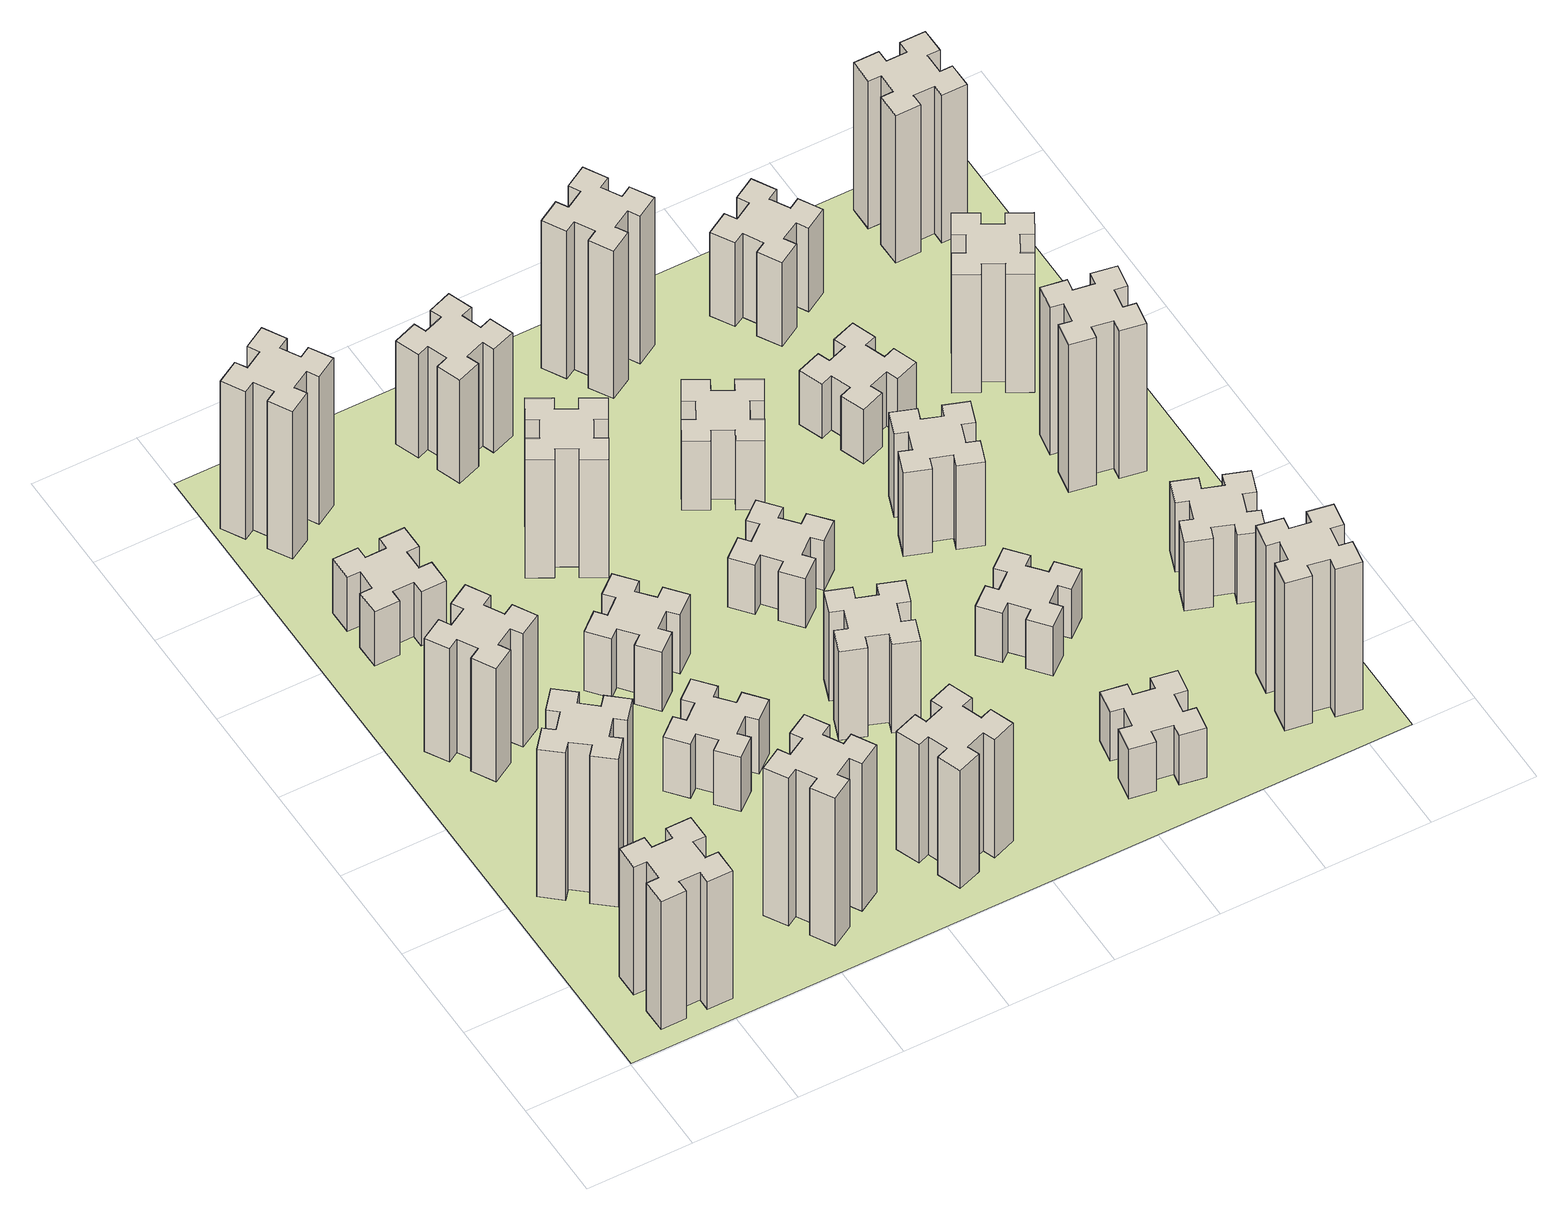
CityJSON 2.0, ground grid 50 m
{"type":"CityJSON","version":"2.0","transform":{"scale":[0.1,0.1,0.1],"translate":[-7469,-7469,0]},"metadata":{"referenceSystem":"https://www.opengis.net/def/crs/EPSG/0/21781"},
"CityObjects":{
"building1":{"type":"Building","attributes":{"class":"1000","function":"1000","usage":"1000","yearOfConstruction":2016,"roofType":"1000","measuredHeight":78,"storeysAboveGround":30,"storeysBelowGround":0},"geometry":[{"type":"Solid","lod":"1","boundaries":[[[[0,1,2,3,4,5,6,7,8,9,10,11,12,13,14,15,16,17,18,19]],[[17,16,20,21]],[[16,15,22,20]],[[15,14,23,22]],[[14,13,24,23]],[[13,12,25,24]],[[12,11,26,25]],[[11,10,27,26]],[[10,9,28,27]],[[9,8,29,28]],[[8,7,30,29]],[[7,6,31,30]],[[6,5,32,31]],[[5,4,33,32]],[[4,3,34,33]],[[3,2,35,34]],[[2,1,36,35]],[[1,0,37,36]],[[0,19,38,37]],[[19,18,39,38]],[[18,17,21,39]],[[24,25,26,27,28,29,30,31,32,33,34,35,36,37,38,39,21,20,22,23]]]]}]},
"building2":{"type":"Building","attributes":{"class":"1000","function":"1000","usage":"1000","yearOfConstruction":2016,"roofType":"1000","measuredHeight":90,"storeysAboveGround":30,"storeysBelowGround":0},"geometry":[{"type":"Solid","lod":"1","boundaries":[[[[40,41,42,43,44,45,46,47,48,49,50,51,52,53,54,55,56,57,58,59]],[[57,56,60,61]],[[56,55,62,60]],[[55,54,63,62]],[[54,53,64,63]],[[53,52,65,64]],[[52,51,66,65]],[[51,50,67,66]],[[50,49,68,67]],[[49,48,69,68]],[[48,47,70,69]],[[47,46,71,70]],[[46,45,72,71]],[[45,44,73,72]],[[44,43,74,73]],[[43,42,75,74]],[[42,41,76,75]],[[41,40,77,76]],[[40,59,78,77]],[[59,58,79,78]],[[58,57,61,79]],[[64,65,66,67,68,69,70,71,72,73,74,75,76,77,78,79,61,60,62,63]]]]}]},
"building3":{"type":"Building","attributes":{"class":"1000","function":"1000","usage":"1000","yearOfConstruction":2016,"roofType":"1000","measuredHeight":69,"storeysAboveGround":30,"storeysBelowGround":0},"geometry":[{"type":"Solid","lod":"1","boundaries":[[[[80,81,82,83,84,85,86,87,88,89,90,91,92,93,94,95,96,97,98,99]],[[97,96,100,101]],[[96,95,102,100]],[[95,94,103,102]],[[94,93,104,103]],[[93,92,105,104]],[[92,91,106,105]],[[91,90,107,106]],[[90,89,108,107]],[[89,88,109,108]],[[88,87,110,109]],[[87,86,111,110]],[[86,85,112,111]],[[85,84,113,112]],[[84,83,114,113]],[[83,82,115,114]],[[82,81,116,115]],[[81,80,117,116]],[[80,99,118,117]],[[99,98,119,118]],[[98,97,101,119]],[[104,105,106,107,108,109,110,111,112,113,114,115,116,117,118,119,101,100,102,103]]]]}]},
"building4":{"type":"Building","attributes":{"class":"1000","function":"1000","usage":"1000","yearOfConstruction":2016,"roofType":"1000","measuredHeight":33,"storeysAboveGround":30,"storeysBelowGround":0},"geometry":[{"type":"Solid","lod":"1","boundaries":[[[[120,121,122,123,124,125,126,127,128,129,130,131,132,133,134,135,136,137,138,139]],[[137,136,140,141]],[[136,135,142,140]],[[135,134,143,142]],[[134,133,144,143]],[[133,132,145,144]],[[132,131,146,145]],[[131,130,147,146]],[[130,129,148,147]],[[129,128,149,148]],[[128,127,150,149]],[[127,126,151,150]],[[126,125,152,151]],[[125,124,153,152]],[[124,123,154,153]],[[123,122,155,154]],[[122,121,156,155]],[[121,120,157,156]],[[120,139,158,157]],[[139,138,159,158]],[[138,137,141,159]],[[144,145,146,147,148,149,150,151,152,153,154,155,156,157,158,159,141,140,142,143]]]]}]},
"building5":{"type":"Building","attributes":{"class":"1000","function":"1000","usage":"1000","yearOfConstruction":2016,"roofType":"1000","measuredHeight":90,"storeysAboveGround":30,"storeysBelowGround":0},"geometry":[{"type":"Solid","lod":"1","boundaries":[[[[160,161,162,163,164,165,166,167,168,169,170,171,172,173,174,175,176,177,178,179]],[[177,176,180,181]],[[176,175,182,180]],[[175,174,183,182]],[[174,173,184,183]],[[173,172,185,184]],[[172,171,186,185]],[[171,170,187,186]],[[170,169,188,187]],[[169,168,189,188]],[[168,167,190,189]],[[167,166,191,190]],[[166,165,192,191]],[[165,164,193,192]],[[164,163,194,193]],[[163,162,195,194]],[[162,161,196,195]],[[161,160,197,196]],[[160,179,198,197]],[[179,178,199,198]],[[178,177,181,199]],[[184,185,186,187,188,189,190,191,192,193,194,195,196,197,198,199,181,180,182,183]]]]}]},
"building6":{"type":"Building","attributes":{"class":"1000","function":"1000","usage":"1000","yearOfConstruction":2016,"roofType":"1000","measuredHeight":90,"storeysAboveGround":30,"storeysBelowGround":0},"geometry":[{"type":"Solid","lod":"1","boundaries":[[[[200,201,202,203,204,205,206,207,208,209,210,211,212,213,214,215,216,217,218,219]],[[217,216,220,221]],[[216,215,222,220]],[[215,214,223,222]],[[214,213,224,223]],[[213,212,225,224]],[[212,211,226,225]],[[211,210,227,226]],[[210,209,228,227]],[[209,208,229,228]],[[208,207,230,229]],[[207,206,231,230]],[[206,205,232,231]],[[205,204,233,232]],[[204,203,234,233]],[[203,202,235,234]],[[202,201,236,235]],[[201,200,237,236]],[[200,219,238,237]],[[219,218,239,238]],[[218,217,221,239]],[[224,225,226,227,228,229,230,231,232,233,234,235,236,237,238,239,221,220,222,223]]]]}]},
"building7":{"type":"Building","attributes":{"class":"1000","function":"1000","usage":"1000","yearOfConstruction":2016,"roofType":"1000","measuredHeight":33,"storeysAboveGround":30,"storeysBelowGround":0},"geometry":[{"type":"Solid","lod":"1","boundaries":[[[[240,241,242,243,244,245,246,247,248,249,250,251,252,253,254,255,256,257,258,259]],[[257,256,260,261]],[[256,255,262,260]],[[255,254,263,262]],[[254,253,264,263]],[[253,252,265,264]],[[252,251,266,265]],[[251,250,267,266]],[[250,249,268,267]],[[249,248,269,268]],[[248,247,270,269]],[[247,246,271,270]],[[246,245,272,271]],[[245,244,273,272]],[[244,243,274,273]],[[243,242,275,274]],[[242,241,276,275]],[[241,240,277,276]],[[240,259,278,277]],[[259,258,279,278]],[[258,257,261,279]],[[264,265,266,267,268,269,270,271,272,273,274,275,276,277,278,279,261,260,262,263]]]]}]},
"building8":{"type":"Building","attributes":{"class":"1000","function":"1000","usage":"1000","yearOfConstruction":2016,"roofType":"1000","measuredHeight":36,"storeysAboveGround":30,"storeysBelowGround":0},"geometry":[{"type":"Solid","lod":"1","boundaries":[[[[280,281,282,283,284,285,286,287,288,289,290,291,292,293,294,295,296,297,298,299]],[[297,296,300,301]],[[296,295,302,300]],[[295,294,303,302]],[[294,293,304,303]],[[293,292,305,304]],[[292,291,306,305]],[[291,290,307,306]],[[290,289,308,307]],[[289,288,309,308]],[[288,287,310,309]],[[287,286,311,310]],[[286,285,312,311]],[[285,284,313,312]],[[284,283,314,313]],[[283,282,315,314]],[[282,281,316,315]],[[281,280,317,316]],[[280,299,318,317]],[[299,298,319,318]],[[298,297,301,319]],[[304,305,306,307,308,309,310,311,312,313,314,315,316,317,318,319,301,300,302,303]]]]}]},
"building9":{"type":"Building","attributes":{"class":"1000","function":"1000","usage":"1000","yearOfConstruction":2016,"roofType":"1000","measuredHeight":72,"storeysAboveGround":30,"storeysBelowGround":0},"geometry":[{"type":"Solid","lod":"1","boundaries":[[[[320,321,322,323,324,325,326,327,328,329,330,331,332,333,334,335,336,337,338,339]],[[337,336,340,341]],[[336,335,342,340]],[[335,334,343,342]],[[334,333,344,343]],[[333,332,345,344]],[[332,331,346,345]],[[331,330,347,346]],[[330,329,348,347]],[[329,328,349,348]],[[328,327,350,349]],[[327,326,351,350]],[[326,325,352,351]],[[325,324,353,352]],[[324,323,354,353]],[[323,322,355,354]],[[322,321,356,355]],[[321,320,357,356]],[[320,339,358,357]],[[339,338,359,358]],[[338,337,341,359]],[[344,345,346,347,348,349,350,351,352,353,354,355,356,357,358,359,341,340,342,343]]]]}]},
"building10":{"type":"Building","attributes":{"class":"1000","function":"1000","usage":"1000","yearOfConstruction":2016,"roofType":"1000","measuredHeight":72,"storeysAboveGround":30,"storeysBelowGround":0},"geometry":[{"type":"Solid","lod":"1","boundaries":[[[[360,361,362,363,364,365,366,367,368,369,370,371,372,373,374,375,376,377,378,379]],[[377,376,380,381]],[[376,375,382,380]],[[375,374,383,382]],[[374,373,384,383]],[[373,372,385,384]],[[372,371,386,385]],[[371,370,387,386]],[[370,369,388,387]],[[369,368,389,388]],[[368,367,390,389]],[[367,366,391,390]],[[366,365,392,391]],[[365,364,393,392]],[[364,363,394,393]],[[363,362,395,394]],[[362,361,396,395]],[[361,360,397,396]],[[360,379,398,397]],[[379,378,399,398]],[[378,377,381,399]],[[384,385,386,387,388,389,390,391,392,393,394,395,396,397,398,399,381,380,382,383]]]]}]},
"building11":{"type":"Building","attributes":{"class":"1000","function":"1000","usage":"1000","yearOfConstruction":2016,"roofType":"1000","measuredHeight":63,"storeysAboveGround":30,"storeysBelowGround":0},"geometry":[{"type":"Solid","lod":"1","boundaries":[[[[400,401,402,403,404,405,406,407,408,409,410,411,412,413,414,415,416,417,418,419]],[[417,416,420,421]],[[416,415,422,420]],[[415,414,423,422]],[[414,413,424,423]],[[413,412,425,424]],[[412,411,426,425]],[[411,410,427,426]],[[410,409,428,427]],[[409,408,429,428]],[[408,407,430,429]],[[407,406,431,430]],[[406,405,432,431]],[[405,404,433,432]],[[404,403,434,433]],[[403,402,435,434]],[[402,401,436,435]],[[401,400,437,436]],[[400,419,438,437]],[[419,418,439,438]],[[418,417,421,439]],[[424,425,426,427,428,429,430,431,432,433,434,435,436,437,438,439,421,420,422,423]]]]}]},
"building12":{"type":"Building","attributes":{"class":"1000","function":"1000","usage":"1000","yearOfConstruction":2016,"roofType":"1000","measuredHeight":54,"storeysAboveGround":30,"storeysBelowGround":0},"geometry":[{"type":"Solid","lod":"1","boundaries":[[[[440,441,442,443,444,445,446,447,448,449,450,451,452,453,454,455,456,457,458,459]],[[457,456,460,461]],[[456,455,462,460]],[[455,454,463,462]],[[454,453,464,463]],[[453,452,465,464]],[[452,451,466,465]],[[451,450,467,466]],[[450,449,468,467]],[[449,448,469,468]],[[448,447,470,469]],[[447,446,471,470]],[[446,445,472,471]],[[445,444,473,472]],[[444,443,474,473]],[[443,442,475,474]],[[442,441,476,475]],[[441,440,477,476]],[[440,459,478,477]],[[459,458,479,478]],[[458,457,461,479]],[[464,465,466,467,468,469,470,471,472,473,474,475,476,477,478,479,461,460,462,463]]]]}]},
"building13":{"type":"Building","attributes":{"class":"1000","function":"1000","usage":"1000","yearOfConstruction":2016,"roofType":"1000","measuredHeight":30,"storeysAboveGround":30,"storeysBelowGround":0},"geometry":[{"type":"Solid","lod":"1","boundaries":[[[[480,481,482,483,484,485,486,487,488,489,490,491,492,493,494,495,496,497,498,499]],[[497,496,500,501]],[[496,495,502,500]],[[495,494,503,502]],[[494,493,504,503]],[[493,492,505,504]],[[492,491,506,505]],[[491,490,507,506]],[[490,489,508,507]],[[489,488,509,508]],[[488,487,510,509]],[[487,486,511,510]],[[486,485,512,511]],[[485,484,513,512]],[[484,483,514,513]],[[483,482,515,514]],[[482,481,516,515]],[[481,480,517,516]],[[480,499,518,517]],[[499,498,519,518]],[[498,497,501,519]],[[504,505,506,507,508,509,510,511,512,513,514,515,516,517,518,519,501,500,502,503]]]]}]},
"building14":{"type":"Building","attributes":{"class":"1000","function":"1000","usage":"1000","yearOfConstruction":2016,"roofType":"1000","measuredHeight":42,"storeysAboveGround":30,"storeysBelowGround":0},"geometry":[{"type":"Solid","lod":"1","boundaries":[[[[520,521,522,523,524,525,526,527,528,529,530,531,532,533,534,535,536,537,538,539]],[[537,536,540,541]],[[536,535,542,540]],[[535,534,543,542]],[[534,533,544,543]],[[533,532,545,544]],[[532,531,546,545]],[[531,530,547,546]],[[530,529,548,547]],[[529,528,549,548]],[[528,527,550,549]],[[527,526,551,550]],[[526,525,552,551]],[[525,524,553,552]],[[524,523,554,553]],[[523,522,555,554]],[[522,521,556,555]],[[521,520,557,556]],[[520,539,558,557]],[[539,538,559,558]],[[538,537,541,559]],[[544,545,546,547,548,549,550,551,552,553,554,555,556,557,558,559,541,540,542,543]]]]}]},
"building15":{"type":"Building","attributes":{"class":"1000","function":"1000","usage":"1000","yearOfConstruction":2016,"roofType":"1000","measuredHeight":30,"storeysAboveGround":30,"storeysBelowGround":0},"geometry":[{"type":"Solid","lod":"1","boundaries":[[[[560,561,562,563,564,565,566,567,568,569,570,571,572,573,574,575,576,577,578,579]],[[577,576,580,581]],[[576,575,582,580]],[[575,574,583,582]],[[574,573,584,583]],[[573,572,585,584]],[[572,571,586,585]],[[571,570,587,586]],[[570,569,588,587]],[[569,568,589,588]],[[568,567,590,589]],[[567,566,591,590]],[[566,565,592,591]],[[565,564,593,592]],[[564,563,594,593]],[[563,562,595,594]],[[562,561,596,595]],[[561,560,597,596]],[[560,579,598,597]],[[579,578,599,598]],[[578,577,581,599]],[[584,585,586,587,588,589,590,591,592,593,594,595,596,597,598,599,581,580,582,583]]]]}]},
"building16":{"type":"Building","attributes":{"class":"1000","function":"1000","usage":"1000","yearOfConstruction":2016,"roofType":"1000","measuredHeight":90,"storeysAboveGround":30,"storeysBelowGround":0},"geometry":[{"type":"Solid","lod":"1","boundaries":[[[[600,601,602,603,604,605,606,607,608,609,610,611,612,613,614,615,616,617,618,619]],[[617,616,620,621]],[[616,615,622,620]],[[615,614,623,622]],[[614,613,624,623]],[[613,612,625,624]],[[612,611,626,625]],[[611,610,627,626]],[[610,609,628,627]],[[609,608,629,628]],[[608,607,630,629]],[[607,606,631,630]],[[606,605,632,631]],[[605,604,633,632]],[[604,603,634,633]],[[603,602,635,634]],[[602,601,636,635]],[[601,600,637,636]],[[600,619,638,637]],[[619,618,639,638]],[[618,617,621,639]],[[624,625,626,627,628,629,630,631,632,633,634,635,636,637,638,639,621,620,622,623]]]]}]},
"building17":{"type":"Building","attributes":{"class":"1000","function":"1000","usage":"1000","yearOfConstruction":2016,"roofType":"1000","measuredHeight":30,"storeysAboveGround":30,"storeysBelowGround":0},"geometry":[{"type":"Solid","lod":"1","boundaries":[[[[640,641,642,643,644,645,646,647,648,649,650,651,652,653,654,655,656,657,658,659]],[[657,656,660,661]],[[656,655,662,660]],[[655,654,663,662]],[[654,653,664,663]],[[653,652,665,664]],[[652,651,666,665]],[[651,650,667,666]],[[650,649,668,667]],[[649,648,669,668]],[[648,647,670,669]],[[647,646,671,670]],[[646,645,672,671]],[[645,644,673,672]],[[644,643,674,673]],[[643,642,675,674]],[[642,641,676,675]],[[641,640,677,676]],[[640,659,678,677]],[[659,658,679,678]],[[658,657,661,679]],[[664,665,666,667,668,669,670,671,672,673,674,675,676,677,678,679,661,660,662,663]]]]}]},
"building18":{"type":"Building","attributes":{"class":"1000","function":"1000","usage":"1000","yearOfConstruction":2016,"roofType":"1000","measuredHeight":51,"storeysAboveGround":30,"storeysBelowGround":0},"geometry":[{"type":"Solid","lod":"1","boundaries":[[[[680,681,682,683,684,685,686,687,688,689,690,691,692,693,694,695,696,697,698,699]],[[697,696,700,701]],[[696,695,702,700]],[[695,694,703,702]],[[694,693,704,703]],[[693,692,705,704]],[[692,691,706,705]],[[691,690,707,706]],[[690,689,708,707]],[[689,688,709,708]],[[688,687,710,709]],[[687,686,711,710]],[[686,685,712,711]],[[685,684,713,712]],[[684,683,714,713]],[[683,682,715,714]],[[682,681,716,715]],[[681,680,717,716]],[[680,699,718,717]],[[699,698,719,718]],[[698,697,701,719]],[[704,705,706,707,708,709,710,711,712,713,714,715,716,717,718,719,701,700,702,703]]]]}]},
"building19":{"type":"Building","attributes":{"class":"1000","function":"1000","usage":"1000","yearOfConstruction":2016,"roofType":"1000","measuredHeight":33,"storeysAboveGround":30,"storeysBelowGround":0},"geometry":[{"type":"Solid","lod":"1","boundaries":[[[[720,721,722,723,724,725,726,727,728,729,730,731,732,733,734,735,736,737,738,739]],[[737,736,740,741]],[[736,735,742,740]],[[735,734,743,742]],[[734,733,744,743]],[[733,732,745,744]],[[732,731,746,745]],[[731,730,747,746]],[[730,729,748,747]],[[729,728,749,748]],[[728,727,750,749]],[[727,726,751,750]],[[726,725,752,751]],[[725,724,753,752]],[[724,723,754,753]],[[723,722,755,754]],[[722,721,756,755]],[[721,720,757,756]],[[720,739,758,757]],[[739,738,759,758]],[[738,737,741,759]],[[744,745,746,747,748,749,750,751,752,753,754,755,756,757,758,759,741,740,742,743]]]]}]},
"building20":{"type":"Building","attributes":{"class":"1000","function":"1000","usage":"1000","yearOfConstruction":2016,"roofType":"1000","measuredHeight":90,"storeysAboveGround":30,"storeysBelowGround":0},"geometry":[{"type":"Solid","lod":"1","boundaries":[[[[760,761,762,763,764,765,766,767,768,769,770,771,772,773,774,775,776,777,778,779]],[[777,776,780,781]],[[776,775,782,780]],[[775,774,783,782]],[[774,773,784,783]],[[773,772,785,784]],[[772,771,786,785]],[[771,770,787,786]],[[770,769,788,787]],[[769,768,789,788]],[[768,767,790,789]],[[767,766,791,790]],[[766,765,792,791]],[[765,764,793,792]],[[764,763,794,793]],[[763,762,795,794]],[[762,761,796,795]],[[761,760,797,796]],[[760,779,798,797]],[[779,778,799,798]],[[778,777,781,799]],[[784,785,786,787,788,789,790,791,792,793,794,795,796,797,798,799,781,780,782,783]]]]}]},
"building21":{"type":"Building","attributes":{"class":"1000","function":"1000","usage":"1000","yearOfConstruction":2016,"roofType":"1000","measuredHeight":51,"storeysAboveGround":30,"storeysBelowGround":0},"geometry":[{"type":"Solid","lod":"1","boundaries":[[[[800,801,802,803,804,805,806,807,808,809,810,811,812,813,814,815,816,817,818,819]],[[817,816,820,821]],[[816,815,822,820]],[[815,814,823,822]],[[814,813,824,823]],[[813,812,825,824]],[[812,811,826,825]],[[811,810,827,826]],[[810,809,828,827]],[[809,808,829,828]],[[808,807,830,829]],[[807,806,831,830]],[[806,805,832,831]],[[805,804,833,832]],[[804,803,834,833]],[[803,802,835,834]],[[802,801,836,835]],[[801,800,837,836]],[[800,819,838,837]],[[819,818,839,838]],[[818,817,821,839]],[[824,825,826,827,828,829,830,831,832,833,834,835,836,837,838,839,821,820,822,823]]]]}]},
"building22":{"type":"Building","attributes":{"class":"1000","function":"1000","usage":"1000","yearOfConstruction":2016,"roofType":"1000","measuredHeight":42,"storeysAboveGround":30,"storeysBelowGround":0},"geometry":[{"type":"Solid","lod":"1","boundaries":[[[[840,841,842,843,844,845,846,847,848,849,850,851,852,853,854,855,856,857,858,859]],[[857,856,860,861]],[[856,855,862,860]],[[855,854,863,862]],[[854,853,864,863]],[[853,852,865,864]],[[852,851,866,865]],[[851,850,867,866]],[[850,849,868,867]],[[849,848,869,868]],[[848,847,870,869]],[[847,846,871,870]],[[846,845,872,871]],[[845,844,873,872]],[[844,843,874,873]],[[843,842,875,874]],[[842,841,876,875]],[[841,840,877,876]],[[840,859,878,877]],[[859,858,879,878]],[[858,857,861,879]],[[864,865,866,867,868,869,870,871,872,873,874,875,876,877,878,879,861,860,862,863]]]]}]},
"building23":{"type":"Building","attributes":{"class":"1000","function":"1000","usage":"1000","yearOfConstruction":2016,"roofType":"1000","measuredHeight":90,"storeysAboveGround":30,"storeysBelowGround":0},"geometry":[{"type":"Solid","lod":"1","boundaries":[[[[880,881,882,883,884,885,886,887,888,889,890,891,892,893,894,895,896,897,898,899]],[[897,896,900,901]],[[896,895,902,900]],[[895,894,903,902]],[[894,893,904,903]],[[893,892,905,904]],[[892,891,906,905]],[[891,890,907,906]],[[890,889,908,907]],[[889,888,909,908]],[[888,887,910,909]],[[887,886,911,910]],[[886,885,912,911]],[[885,884,913,912]],[[884,883,914,913]],[[883,882,915,914]],[[882,881,916,915]],[[881,880,917,916]],[[880,899,918,917]],[[899,898,919,918]],[[898,897,901,919]],[[904,905,906,907,908,909,910,911,912,913,914,915,916,917,918,919,901,900,902,903]]]]}]},
"building24":{"type":"Building","attributes":{"class":"1000","function":"1000","usage":"1000","yearOfConstruction":2016,"roofType":"1000","measuredHeight":72,"storeysAboveGround":30,"storeysBelowGround":0},"geometry":[{"type":"Solid","lod":"1","boundaries":[[[[920,921,922,923,924,925,926,927,928,929,930,931,932,933,934,935,936,937,938,939]],[[937,936,940,941]],[[936,935,942,940]],[[935,934,943,942]],[[934,933,944,943]],[[933,932,945,944]],[[932,931,946,945]],[[931,930,947,946]],[[930,929,948,947]],[[929,928,949,948]],[[928,927,950,949]],[[927,926,951,950]],[[926,925,952,951]],[[925,924,953,952]],[[924,923,954,953]],[[923,922,955,954]],[[922,921,956,955]],[[921,920,957,956]],[[920,939,958,957]],[[939,938,959,958]],[[938,937,941,959]],[[944,945,946,947,948,949,950,951,952,953,954,955,956,957,958,959,941,940,942,943]]]]}]},
"building25":{"type":"Building","attributes":{"class":"1000","function":"1000","usage":"1000","yearOfConstruction":2016,"roofType":"1000","measuredHeight":90,"storeysAboveGround":30,"storeysBelowGround":0},"geometry":[{"type":"Solid","lod":"1","boundaries":[[[[960,961,962,963,964,965,966,967,968,969,970,971,972,973,974,975,976,977,978,979]],[[977,976,980,981]],[[976,975,982,980]],[[975,974,983,982]],[[974,973,984,983]],[[973,972,985,984]],[[972,971,986,985]],[[971,970,987,986]],[[970,969,988,987]],[[969,968,989,988]],[[968,967,990,989]],[[967,966,991,990]],[[966,965,992,991]],[[965,964,993,992]],[[964,963,994,993]],[[963,962,995,994]],[[962,961,996,995]],[[961,960,997,996]],[[960,979,998,997]],[[979,978,999,998]],[[978,977,981,999]],[[984,985,986,987,988,989,990,991,992,993,994,995,996,997,998,999,981,980,982,983]]]]}]},
"landuse1":{"type":"LandUse","attributes":{"name":"plot1","function":"1010"},"geometry":[{"type":"MultiSurface","lod":"1","boundaries":[[[1000,1001,1002,1003]]]}]}
},
"vertices":[
[265,325,0],[265,225,0],[205,225,0],[205,105,0],[325,105,0],[325,165,0],[425,165,0],[425,105,0],[545,105,0],[545,225,0],[485,225,0],[485,325,0],[545,325,0],[545,445,0],[425,445,0],[425,385,0],[325,385,0],[325,445,0],[205,445,0],[205,325,0],[325,385,780],[325,445,780],[425,385,780],[425,445,780],[545,445,780],[545,325,780],[485,325,780],[485,225,780],[545,225,780],[545,105,780],[425,105,780],[425,165,780],[325,165,780],[325,105,780],[205,105,780],[205,225,780],[265,225,780],[265,325,780],[205,325,780],[205,445,780],
[484,1067,0],[408,1132,0],[446,1178,0],[354,1255,0],[277,1163,0],[323,1124,0],[259,1048,0],[213,1086,0],[136,994,0],[228,917,0],[266,963,0],[343,899,0],[304,853,0],[396,776,0],[473,868,0],[427,906,0],[492,983,0],[538,944,0],[615,1036,0],[523,1113,0],[492,983,900],[538,944,900],[427,906,900],[473,868,900],[396,776,900],[304,853,900],[343,899,900],[266,963,900],[228,917,900],[136,994,900],[213,1086,900],[259,1048,900],[323,1124,900],[277,1163,900],[354,1255,900],[446,1178,900],[408,1132,900],[484,1067,900],[523,1113,900],[615,1036,900],
[387,1735,0],[474,1785,0],[504,1733,0],[608,1793,0],[548,1897,0],[496,1867,0],[446,1954,0],[498,1984,0],[438,2088,0],[334,2028,0],[364,1976,0],[277,1926,0],[247,1978,0],[143,1918,0],[203,1814,0],[255,1844,0],[305,1757,0],[253,1727,0],[313,1623,0],[417,1683,0],[305,1757,690],[253,1727,690],[255,1844,690],[203,1814,690],[143,1918,690],[247,1978,690],[277,1926,690],[364,1976,690],[334,2028,690],[438,2088,690],[498,1984,690],[446,1954,690],[496,1867,690],[548,1897,690],[608,1793,690],[504,1733,690],[474,1785,690],[387,1735,690],[417,1683,690],[313,1623,690],
[485,2545,0],[485,2645,0],[545,2645,0],[545,2765,0],[425,2765,0],[425,2705,0],[325,2705,0],[325,2765,0],[205,2765,0],[205,2645,0],[265,2645,0],[265,2545,0],[205,2545,0],[205,2425,0],[325,2425,0],[325,2485,0],[425,2485,0],[425,2425,0],[545,2425,0],[545,2545,0],[425,2485,330],[425,2425,330],[325,2485,330],[325,2425,330],[205,2425,330],[205,2545,330],[265,2545,330],[265,2645,330],[205,2645,330],[205,2765,330],[325,2765,330],[325,2705,330],[425,2705,330],[425,2765,330],[545,2765,330],[545,2645,330],[485,2645,330],[485,2545,330],[545,2545,330],[545,2425,330],
[1127,255,0],[1214,305,0],[1244,253,0],[1348,313,0],[1288,417,0],[1236,387,0],[1186,474,0],[1238,504,0],[1178,608,0],[1074,548,0],[1104,496,0],[1017,446,0],[987,498,0],[883,438,0],[943,334,0],[995,364,0],[1045,277,0],[993,247,0],[1053,143,0],[1157,203,0],[1045,277,900],[993,247,900],[995,364,900],[943,334,900],[883,438,900],[987,498,900],[1017,446,900],[1104,496,900],[1074,548,900],[1178,608,900],[1238,504,900],[1186,474,900],[1236,387,900],[1288,417,900],[1348,313,900],[1244,253,900],[1214,305,900],[1127,255,900],[1157,203,900],[1053,143,900],
[287,3215,0],[374,3265,0],[404,3213,0],[508,3273,0],[448,3377,0],[396,3347,0],[346,3434,0],[398,3464,0],[338,3568,0],[234,3508,0],[264,3456,0],[177,3406,0],[147,3458,0],[43,3398,0],[103,3294,0],[155,3324,0],[205,3237,0],[153,3207,0],[213,3103,0],[317,3163,0],[205,3237,900],[153,3207,900],[155,3324,900],[103,3294,900],[43,3398,900],[147,3458,900],[177,3406,900],[264,3456,900],[234,3508,900],[338,3568,900],[398,3464,900],[346,3434,900],[396,3347,900],[448,3377,900],[508,3273,900],[404,3213,900],[374,3265,900],[287,3215,900],[317,3163,900],[213,3103,900],
[1083,1332,0],[1006,1267,0],[968,1313,0],[876,1236,0],[953,1144,0],[999,1183,0],[1063,1106,0],[1017,1068,0],[1094,976,0],[1186,1053,0],[1148,1099,0],[1224,1163,0],[1263,1117,0],[1355,1194,0],[1278,1286,0],[1232,1248,0],[1167,1324,0],[1213,1363,0],[1136,1455,0],[1044,1378,0],[1167,1324,330],[1213,1363,330],[1232,1248,330],[1278,1286,330],[1355,1194,330],[1263,1117,330],[1224,1163,330],[1148,1099,330],[1186,1053,330],[1094,976,330],[1017,1068,330],[1063,1106,330],[999,1183,330],[953,1144,330],[876,1236,330],[968,1313,330],[1006,1267,330],[1083,1332,330],[1044,1378,330],[1136,1455,330],
[1083,1972,0],[1006,1907,0],[968,1953,0],[876,1876,0],[953,1784,0],[999,1823,0],[1063,1746,0],[1017,1708,0],[1094,1616,0],[1186,1693,0],[1148,1739,0],[1224,1803,0],[1263,1757,0],[1355,1834,0],[1278,1926,0],[1232,1888,0],[1167,1964,0],[1213,2003,0],[1136,2095,0],[1044,2018,0],[1167,1964,360],[1213,2003,360],[1232,1888,360],[1278,1926,360],[1355,1834,360],[1263,1757,360],[1224,1803,360],[1148,1739,360],[1186,1693,360],[1094,1616,360],[1017,1708,360],[1063,1746,360],[999,1823,360],[953,1784,360],[876,1876,360],[968,1953,360],[1006,1907,360],[1083,1972,360],[1044,2018,360],[1136,2095,360],
[1765,496,0],[1671,462,0],[1650,518,0],[1537,477,0],[1579,364,0],[1635,385,0],[1669,291,0],[1613,270,0],[1654,157,0],[1767,199,0],[1746,255,0],[1840,289,0],[1860,233,0],[1973,274,0],[1932,387,0],[1876,366,0],[1842,460,0],[1898,480,0],[1857,593,0],[1744,552,0],[1842,460,720],[1898,480,720],[1876,366,720],[1932,387,720],[1973,274,720],[1860,233,720],[1840,289,720],[1746,255,720],[1767,199,720],[1654,157,720],[1613,270,720],[1669,291,720],[1635,385,720],[1579,364,720],[1537,477,720],[1650,518,720],[1671,462,720],[1765,496,720],[1744,552,720],[1857,593,720],
[1314,2666,0],[1227,2716,0],[1257,2768,0],[1153,2828,0],[1093,2724,0],[1145,2694,0],[1095,2607,0],[1043,2637,0],[983,2533,0],[1087,2473,0],[1117,2525,0],[1204,2475,0],[1174,2423,0],[1278,2363,0],[1338,2467,0],[1286,2497,0],[1336,2584,0],[1388,2554,0],[1448,2658,0],[1344,2718,0],[1336,2584,720],[1388,2554,720],[1286,2497,720],[1338,2467,720],[1278,2363,720],[1174,2423,720],[1204,2475,720],[1117,2525,720],[1087,2473,720],[983,2533,720],[1043,2637,720],[1095,2607,720],[1145,2694,720],[1093,2724,720],[1153,2828,720],[1257,2768,720],[1227,2716,720],[1314,2666,720],[1344,2718,720],[1448,2658,720],
[1125,3456,0],[1031,3422,0],[1010,3478,0],[897,3437,0],[939,3324,0],[995,3345,0],[1029,3251,0],[973,3230,0],[1014,3117,0],[1127,3159,0],[1106,3215,0],[1200,3249,0],[1220,3193,0],[1333,3234,0],[1292,3347,0],[1236,3326,0],[1202,3420,0],[1258,3440,0],[1217,3553,0],[1104,3512,0],[1202,3420,630],[1258,3440,630],[1236,3326,630],[1292,3347,630],[1333,3234,630],[1220,3193,630],[1200,3249,630],[1106,3215,630],[1127,3159,630],[1014,3117,630],[973,3230,630],[1029,3251,630],[995,3345,630],[939,3324,630],[897,3437,630],[1010,3478,630],[1031,3422,630],[1125,3456,630],[1104,3512,630],[1217,3553,630],
[1769,1300,0],[1735,1206,0],[1679,1227,0],[1637,1114,0],[1750,1073,0],[1771,1129,0],[1865,1095,0],[1844,1039,0],[1957,997,0],[1998,1110,0],[1942,1131,0],[1976,1225,0],[2032,1204,0],[2073,1317,0],[1960,1358,0],[1940,1302,0],[1846,1336,0],[1867,1392,0],[1754,1433,0],[1713,1320,0],[1846,1336,540],[1867,1392,540],[1940,1302,540],[1960,1358,540],[2073,1317,540],[2032,1204,540],[1976,1225,540],[1942,1131,540],[1998,1110,540],[1957,997,540],[1844,1039,540],[1865,1095,540],[1771,1129,540],[1750,1073,540],[1637,1114,540],[1679,1227,540],[1735,1206,540],[1769,1300,540],[1713,1320,540],[1754,1433,540],
[1972,1988,0],[1907,2064,0],[1953,2103,0],[1876,2195,0],[1784,2118,0],[1823,2072,0],[1746,2007,0],[1708,2053,0],[1616,1976,0],[1693,1884,0],[1739,1923,0],[1803,1846,0],[1757,1808,0],[1834,1716,0],[1926,1793,0],[1888,1839,0],[1964,1903,0],[2003,1857,0],[2095,1934,0],[2018,2026,0],[1964,1903,300],[2003,1857,300],[1888,1839,300],[1926,1793,300],[1834,1716,300],[1757,1808,300],[1803,1846,300],[1739,1923,300],[1693,1884,300],[1616,1976,300],[1708,2053,300],[1746,2007,300],[1823,2072,300],[1784,2118,300],[1876,2195,300],[1953,2103,300],[1907,2064,300],[1972,1988,300],[2018,2026,300],[2095,1934,300],
[2026,2497,0],[2076,2584,0],[2128,2554,0],[2188,2658,0],[2084,2718,0],[2054,2666,0],[1967,2716,0],[1997,2768,0],[1893,2828,0],[1833,2724,0],[1885,2694,0],[1835,2607,0],[1783,2637,0],[1723,2533,0],[1827,2473,0],[1857,2525,0],[1944,2475,0],[1914,2423,0],[2018,2363,0],[2078,2467,0],[1944,2475,420],[1914,2423,420],[1857,2525,420],[1827,2473,420],[1723,2533,420],[1783,2637,420],[1835,2607,420],[1885,2694,420],[1833,2724,420],[1893,2828,420],[1997,2768,420],[1967,2716,420],[2054,2666,420],[2084,2718,420],[2188,2658,420],[2128,2554,420],[2076,2584,420],[2026,2497,420],[2078,2467,420],[2018,2363,420],
[2596,444,0],[2578,345,0],[2519,356,0],[2498,237,0],[2617,217,0],[2627,276,0],[2725,258,0],[2715,199,0],[2833,178,0],[2854,297,0],[2795,307,0],[2812,405,0],[2871,395,0],[2892,513,0],[2774,534,0],[2764,475,0],[2665,492,0],[2676,551,0],[2557,572,0],[2537,454,0],[2665,492,300],[2676,551,300],[2764,475,300],[2774,534,300],[2892,513,300],[2871,395,300],[2812,405,300],[2795,307,300],[2854,297,300],[2833,178,300],[2715,199,300],[2725,258,300],[2627,276,300],[2617,217,300],[2498,237,300],[2519,356,300],[2578,345,300],[2596,444,300],[2537,454,300],[2557,572,300],
[1844,3556,0],[1757,3506,0],[1727,3558,0],[1623,3498,0],[1683,3394,0],[1735,3424,0],[1785,3337,0],[1733,3307,0],[1793,3203,0],[1897,3263,0],[1867,3315,0],[1954,3365,0],[1984,3313,0],[2088,3373,0],[2028,3477,0],[1976,3447,0],[1926,3534,0],[1978,3564,0],[1918,3668,0],[1814,3608,0],[1926,3534,900],[1978,3564,900],[1976,3447,900],[2028,3477,900],[2088,3373,900],[1984,3313,900],[1954,3365,900],[1867,3315,900],[1897,3263,900],[1793,3203,900],[1733,3307,900],[1785,3337,900],[1735,3424,900],[1683,3394,900],[1623,3498,900],[1727,3558,900],[1757,3506,900],[1844,3556,900],[1814,3608,900],[1918,3668,900],
[2628,1099,0],[2704,1163,0],[2743,1117,0],[2835,1194,0],[2758,1286,0],[2712,1248,0],[2647,1324,0],[2693,1363,0],[2616,1455,0],[2524,1378,0],[2563,1332,0],[2486,1267,0],[2448,1313,0],[2356,1236,0],[2433,1144,0],[2479,1183,0],[2543,1106,0],[2497,1068,0],[2574,976,0],[2666,1053,0],[2543,1106,300],[2497,1068,300],[2479,1183,300],[2433,1144,300],[2356,1236,300],[2448,1313,300],[2486,1267,300],[2563,1332,300],[2524,1378,300],[2616,1455,300],[2693,1363,300],[2647,1324,300],[2712,1248,300],[2758,1286,300],[2835,1194,300],[2743,1117,300],[2704,1163,300],[2628,1099,300],[2666,1053,300],[2574,976,300],
[2682,1871,0],[2716,1965,0],[2772,1944,0],[2813,2057,0],[2700,2098,0],[2680,2042,0],[2586,2076,0],[2607,2132,0],[2494,2173,0],[2453,2060,0],[2509,2040,0],[2475,1946,0],[2419,1967,0],[2377,1854,0],[2490,1813,0],[2511,1869,0],[2605,1835,0],[2584,1779,0],[2697,1737,0],[2738,1850,0],[2605,1835,510],[2584,1779,510],[2511,1869,510],[2490,1813,510],[2377,1854,510],[2419,1967,510],[2475,1946,510],[2509,2040,510],[2453,2060,510],[2494,2173,510],[2607,2132,510],[2586,2076,510],[2680,2042,510],[2700,2098,510],[2813,2057,510],[2772,1944,510],[2716,1965,510],[2682,1871,510],[2738,1850,510],[2697,1737,510],
[2586,2475,0],[2680,2509,0],[2700,2453,0],[2813,2494,0],[2772,2607,0],[2716,2586,0],[2682,2680,0],[2738,2700,0],[2697,2813,0],[2584,2772,0],[2605,2716,0],[2511,2682,0],[2490,2738,0],[2377,2697,0],[2419,2584,0],[2475,2605,0],[2509,2511,0],[2453,2490,0],[2494,2377,0],[2607,2419,0],[2509,2511,330],[2453,2490,330],[2475,2605,330],[2419,2584,330],[2377,2697,330],[2490,2738,330],[2511,2682,330],[2605,2716,330],[2584,2772,330],[2697,2813,330],[2738,2700,330],[2682,2680,330],[2716,2586,330],[2772,2607,330],[2813,2494,330],[2700,2453,330],[2680,2509,330],[2586,2475,330],[2607,2419,330],[2494,2377,330],
[3504,475,0],[3405,492,0],[3416,551,0],[3297,572,0],[3277,454,0],[3336,444,0],[3318,345,0],[3259,356,0],[3238,237,0],[3357,217,0],[3367,276,0],[3465,258,0],[3455,199,0],[3573,178,0],[3594,297,0],[3535,307,0],[3552,405,0],[3611,395,0],[3632,513,0],[3514,534,0],[3552,405,900],[3611,395,900],[3535,307,900],[3594,297,900],[3573,178,900],[3455,199,900],[3465,258,900],[3367,276,900],[3357,217,900],[3238,237,900],[3259,356,900],[3318,345,900],[3336,444,900],[3277,454,900],[3297,572,900],[3416,551,900],[3405,492,900],[3504,475,900],[3514,534,900],[3632,513,900],
[2716,3347,0],[2666,3434,0],[2718,3464,0],[2658,3568,0],[2554,3508,0],[2584,3456,0],[2497,3406,0],[2467,3458,0],[2363,3398,0],[2423,3294,0],[2475,3324,0],[2525,3237,0],[2473,3207,0],[2533,3103,0],[2637,3163,0],[2607,3215,0],[2694,3265,0],[2724,3213,0],[2828,3273,0],[2768,3377,0],[2694,3265,510],[2724,3213,510],[2607,3215,510],[2637,3163,510],[2533,3103,510],[2473,3207,510],[2525,3237,510],[2475,3324,510],[2423,3294,510],[2363,3398,510],[2467,3458,510],[2497,3406,510],[2584,3456,510],[2554,3508,510],[2658,3568,510],[2718,3464,510],[2666,3434,510],[2716,3347,510],[2768,3377,510],[2828,3273,510],
[3351,1029,0],[3445,995,0],[3424,939,0],[3537,897,0],[3578,1010,0],[3522,1031,0],[3556,1125,0],[3612,1104,0],[3653,1217,0],[3540,1258,0],[3520,1202,0],[3426,1236,0],[3447,1292,0],[3334,1333,0],[3293,1220,0],[3349,1200,0],[3315,1106,0],[3259,1127,0],[3217,1014,0],[3330,973,0],[3315,1106,420],[3259,1127,420],[3349,1200,420],[3293,1220,420],[3334,1333,420],[3447,1292,420],[3426,1236,420],[3520,1202,420],[3540,1258,420],[3653,1217,420],[3612,1104,420],[3556,1125,420],[3522,1031,420],[3578,1010,420],[3537,897,420],[3424,939,420],[3445,995,420],[3351,1029,420],[3330,973,420],[3217,1014,420],
[3267,1856,0],[3365,1838,0],[3355,1779,0],[3473,1758,0],[3494,1877,0],[3435,1887,0],[3452,1985,0],[3511,1975,0],[3532,2093,0],[3414,2114,0],[3404,2055,0],[3305,2072,0],[3316,2131,0],[3197,2152,0],[3177,2034,0],[3236,2024,0],[3218,1925,0],[3159,1936,0],[3138,1817,0],[3257,1797,0],[3218,1925,900],[3159,1936,900],[3236,2024,900],[3177,2034,900],[3197,2152,900],[3316,2131,900],[3305,2072,900],[3404,2055,900],[3414,2114,900],[3532,2093,900],[3511,1975,900],[3452,1985,900],[3435,1887,900],[3494,1877,900],[3473,1758,900],[3355,1779,900],[3365,1838,900],[3267,1856,900],[3257,1797,900],[3138,1817,900],
[3165,2694,0],[3115,2607,0],[3063,2637,0],[3003,2533,0],[3107,2473,0],[3137,2525,0],[3224,2475,0],[3194,2423,0],[3298,2363,0],[3358,2467,0],[3306,2497,0],[3356,2584,0],[3408,2554,0],[3468,2658,0],[3364,2718,0],[3334,2666,0],[3247,2716,0],[3277,2768,0],[3173,2828,0],[3113,2724,0],[3247,2716,720],[3277,2768,720],[3334,2666,720],[3364,2718,720],[3468,2658,720],[3408,2554,720],[3356,2584,720],[3306,2497,720],[3358,2467,720],[3298,2363,720],[3194,2423,720],[3224,2475,720],[3137,2525,720],[3107,2473,720],[3003,2533,720],[3063,2637,720],[3115,2607,720],[3165,2694,720],[3113,2724,720],[3173,2828,720],
[3285,3325,0],[3385,3325,0],[3385,3265,0],[3505,3265,0],[3505,3385,0],[3445,3385,0],[3445,3485,0],[3505,3485,0],[3505,3605,0],[3385,3605,0],[3385,3545,0],[3285,3545,0],[3285,3605,0],[3165,3605,0],[3165,3485,0],[3225,3485,0],[3225,3385,0],[3165,3385,0],[3165,3265,0],[3285,3265,0],[3225,3385,900],[3165,3385,900],[3225,3485,900],[3165,3485,900],[3165,3605,900],[3285,3605,900],[3285,3545,900],[3385,3545,900],[3385,3605,900],[3505,3605,900],[3505,3485,900],[3445,3485,900],[3445,3385,900],[3505,3385,900],[3505,3265,900],[3385,3265,900],[3385,3325,900],[3285,3325,900],[3285,3265,900],[3165,3265,900],
[5,3705,0],[3705,3705,0],[3705,5,0],[5,5,0]
]}
